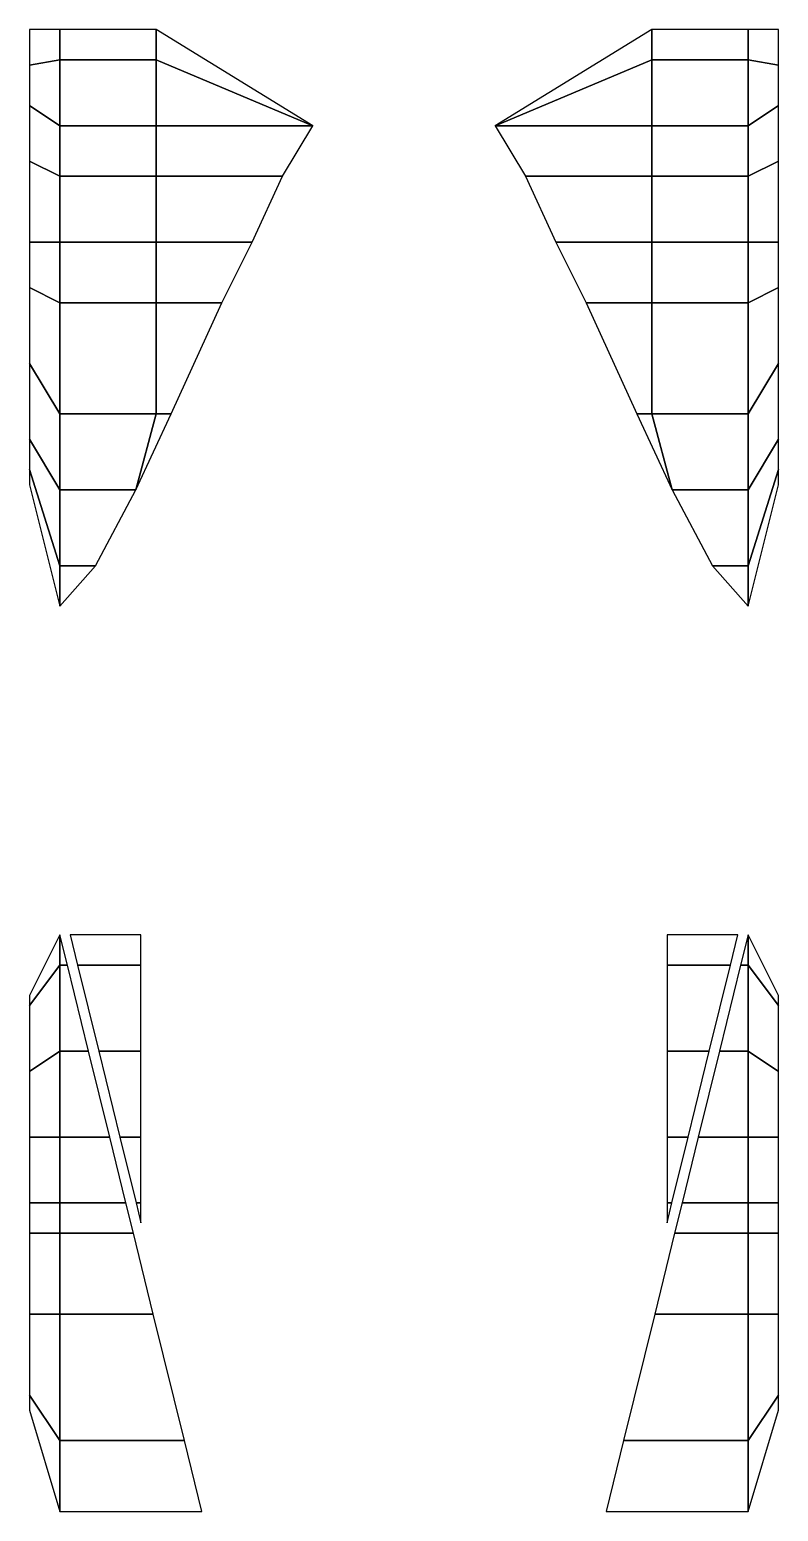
# Model space of a CAD drawing. Extents: x -0.74 to 0.74, y -1.54 to 1.39.
import ezdxf

# ---------------------------------------------------------------- set-up
doc = ezdxf.new("R2010")
doc.units = 0
doc.layers.add('FENDERS', color=1, linetype='CONTINUOUS')

msp = doc.modelspace()

# ---------------------------------------------------------------- linework, layer by layer
at = {"layer": 'FENDERS'}
for points in [[(-0.74, 1.39, 0.56), (-0.74, 1.32, 0.58), (-0.68, 1.33, 0.68), (-0.68, 1.39, 0.6)], [(-0.68, 1.39, 0.6), (-0.68, 1.33, 0.68), (-0.49, 1.33, 0.68), (-0.49, 1.39, 0.6)], [(-0.49, 1.39, 0.6), (-0.49, 1.33, 0.68), (-0.18, 1.2, 0.63)], [(0.18, 1.2, 0.63), (0.18, 1.2, 0.63), (0.49, 1.33, 0.68), (0.49, 1.39, 0.6)], [(0.49, 1.39, 0.6), (0.49, 1.33, 0.68), (0.68, 1.33, 0.68), (0.68, 1.39, 0.6)], [(0.74, 1.32, 0.58), (0.74, 1.39, 0.56), (0.68, 1.39, 0.6), (0.68, 1.33, 0.68)], [(-0.74, 1.32, 0.58), (-0.74, 1.24, 0.66), (-0.68, 1.2, 0.8), (-0.68, 1.33, 0.68)], [(-0.68, 1.33, 0.68), (-0.68, 1.2, 0.8), (-0.49, 1.2, 0.8), (-0.49, 1.33, 0.68)], [(-0.49, 1.33, 0.68), (-0.49, 1.2, 0.8), (-0.18, 1.2, 0.63)], [(0.18, 1.2, 0.63), (0.18, 1.2, 0.63), (0.49, 1.2, 0.8), (0.49, 1.33, 0.68)], [(0.49, 1.33, 0.68), (0.49, 1.2, 0.8), (0.68, 1.2, 0.8), (0.68, 1.33, 0.68)], [(0.74, 1.24, 0.66), (0.74, 1.32, 0.58), (0.68, 1.33, 0.68), (0.68, 1.2, 0.8)], [(-0.74, 1.24, 0.66), (-0.74, 1.13, 0.74), (-0.68, 1.1, 0.85), (-0.68, 1.2, 0.8)], [(0.74, 1.13, 0.74), (0.74, 1.24, 0.66), (0.68, 1.2, 0.8), (0.68, 1.1, 0.85)], [(-0.68, 1.2, 0.8), (-0.68, 1.1, 0.85), (-0.49, 1.1, 0.85), (-0.49, 1.2, 0.8)], [(-0.49, 1.2, 0.8), (-0.49, 1.1, 0.85), (-0.24, 1.1, 0.69), (-0.18, 1.2, 0.63)], [(0.18, 1.2, 0.63), (0.24, 1.1, 0.69), (0.49, 1.1, 0.85), (0.49, 1.2, 0.8)], [(0.49, 1.2, 0.8), (0.49, 1.1, 0.85), (0.68, 1.1, 0.85), (0.68, 1.2, 0.8)], [(-0.74, 1.13, 0.74), (-0.74, 0.97, 0.79), (-0.68, 0.97, 0.88), (-0.68, 1.1, 0.85)], [(0.74, 0.97, 0.79), (0.74, 1.13, 0.74), (0.68, 1.1, 0.85), (0.68, 0.97, 0.88)], [(-0.68, 1.1, 0.85), (-0.68, 0.97, 0.88), (-0.49, 0.97, 0.88), (-0.49, 1.1, 0.85)], [(-0.49, 1.1, 0.85), (-0.49, 0.97, 0.88), (-0.3, 0.97, 0.74), (-0.24, 1.1, 0.69)], [(0.24, 1.1, 0.69), (0.3, 0.97, 0.74), (0.49, 0.97, 0.88), (0.49, 1.1, 0.85)], [(0.49, 1.1, 0.85), (0.49, 0.97, 0.88), (0.68, 0.97, 0.88), (0.68, 1.1, 0.85)], [(-0.74, 0.97, 0.79), (-0.74, 0.88, 0.79), (-0.68, 0.85, 0.88), (-0.68, 0.97, 0.88)], [(-0.68, 0.97, 0.88), (-0.68, 0.85, 0.88), (-0.49, 0.85, 0.88), (-0.49, 0.97, 0.88)], [(-0.49, 0.97, 0.88), (-0.49, 0.85, 0.88), (-0.36, 0.85, 0.74), (-0.3, 0.97, 0.74)], [(0.3, 0.97, 0.74), (0.36, 0.85, 0.74), (0.49, 0.85, 0.88), (0.49, 0.97, 0.88)], [(0.49, 0.97, 0.88), (0.49, 0.85, 0.88), (0.68, 0.85, 0.88), (0.68, 0.97, 0.88)], [(0.74, 0.88, 0.79), (0.74, 0.97, 0.79), (0.68, 0.97, 0.88), (0.68, 0.85, 0.88)], [(-0.74, 0.88, 0.79), (-0.74, 0.73, 0.73), (-0.68, 0.63, 0.79), (-0.68, 0.85, 0.88)], [(0.74, 0.73, 0.73), (0.74, 0.88, 0.79), (0.68, 0.85, 0.88), (0.68, 0.63, 0.79)], [(-0.68, 0.85, 0.88), (-0.68, 0.63, 0.79), (-0.49, 0.63, 0.79), (-0.49, 0.85, 0.88)], [(-0.49, 0.85, 0.88), (-0.49, 0.63, 0.79), (-0.46, 0.63, 0.6), (-0.36, 0.85, 0.74)], [(0.36, 0.85, 0.74), (0.46, 0.63, 0.6), (0.49, 0.63, 0.79), (0.49, 0.85, 0.88)], [(0.49, 0.85, 0.88), (0.49, 0.63, 0.79), (0.68, 0.63, 0.79), (0.68, 0.85, 0.88)], [(-0.74, 0.73, 0.73), (-0.74, 0.58, 0.57), (-0.68, 0.48, 0.66), (-0.68, 0.63, 0.79)], [(0.74, 0.58, 0.57), (0.74, 0.73, 0.73), (0.68, 0.63, 0.79), (0.68, 0.48, 0.66)], [(-0.68, 0.63, 0.79), (-0.68, 0.48, 0.66), (-0.53, 0.48, 0.66), (-0.49, 0.63, 0.79)], [(-0.49, 0.63, 0.79), (-0.53, 0.48, 0.66), (-0.46, 0.63, 0.6)], [(0.46, 0.63, 0.6), (0.46, 0.63, 0.6), (0.53, 0.48, 0.66), (0.49, 0.63, 0.79)], [(0.49, 0.63, 0.79), (0.53, 0.48, 0.66), (0.68, 0.48, 0.66), (0.68, 0.63, 0.79)], [(-0.74, 0.58, 0.57), (-0.74, 0.52, 0.38), (-0.68, 0.33, 0.47), (-0.68, 0.48, 0.66)], [(0.74, 0.52, 0.38), (0.74, 0.58, 0.57), (0.68, 0.48, 0.66), (0.68, 0.33, 0.47)], [(-0.74, 0.52, 0.38), (-0.74, 0.49, 0.35), (-0.68, 0.25, 0.36), (-0.68, 0.33, 0.47)], [(0.74, 0.49, 0.35), (0.74, 0.52, 0.38), (0.68, 0.33, 0.47), (0.68, 0.25, 0.36)], [(-0.68, 0.48, 0.66), (-0.68, 0.33, 0.47), (-0.61, 0.33, 0.47), (-0.53, 0.48, 0.66)], [(0.53, 0.48, 0.66), (0.61, 0.33, 0.47), (0.68, 0.33, 0.47), (0.68, 0.48, 0.66)], [(-0.68, 0.33, 0.47), (-0.68, 0.25, 0.36), (-0.68, 0.25, 0.36), (-0.61, 0.33, 0.47)], [(0.61, 0.33, 0.47), (0.68, 0.25, 0.36), (0.68, 0.25, 0.36), (0.68, 0.33, 0.47)], [(-0.74, -0.52, 0.39), (-0.74, -0.54, 0.53), (-0.68, -0.46, 0.59), (-0.68, -0.4, 0.37)], [(-0.68, -0.4, 0.37), (-0.68, -0.46, 0.59), (-0.6652, -0.46, 0.59), (-0.68, -0.4, 0.37)], [(-0.66, -0.4, 0.37), (-0.6452, -0.46, 0.59), (-0.52, -0.46, 0.59), (-0.52, -0.4, 0.37)], [(0.52, -0.4, 0.37), (0.52, -0.46, 0.59), (0.6452, -0.46, 0.59), (0.66, -0.4, 0.37)], [(0.68, -0.4, 0.37), (0.6652, -0.46, 0.59), (0.68, -0.46, 0.59), (0.68, -0.4, 0.37)], [(0.74, -0.54, 0.53), (0.74, -0.52, 0.39), (0.68, -0.4, 0.37), (0.68, -0.46, 0.59)], [(-0.74, -0.54, 0.53), (-0.74, -0.67, 0.68), (-0.68, -0.63, 0.8), (-0.68, -0.46, 0.59)], [(-0.68, -0.46, 0.59), (-0.68, -0.63, 0.8), (-0.6234, -0.63, 0.8), (-0.6652, -0.46, 0.59)], [(-0.6452, -0.46, 0.59), (-0.6034, -0.63, 0.8), (-0.52, -0.63, 0.8), (-0.52, -0.46, 0.59)], [(0.52, -0.46, 0.59), (0.52, -0.63, 0.8), (0.6034, -0.63, 0.8), (0.6452, -0.46, 0.59)], [(0.6652, -0.46, 0.59), (0.6234, -0.63, 0.8), (0.68, -0.63, 0.8), (0.68, -0.46, 0.59)], [(0.74, -0.67, 0.68), (0.74, -0.54, 0.53), (0.68, -0.46, 0.59), (0.68, -0.63, 0.8)], [(-0.74, -0.67, 0.68), (-0.74, -0.8, 0.75), (-0.68, -0.8, 0.87), (-0.68, -0.63, 0.8)], [(-0.68, -0.63, 0.8), (-0.68, -0.8, 0.87), (-0.5816, -0.8, 0.87), (-0.6234, -0.63, 0.8)], [(-0.6034, -0.63, 0.8), (-0.5616, -0.8, 0.87), (-0.52, -0.8, 0.87), (-0.52, -0.63, 0.8)], [(0.52, -0.63, 0.8), (0.52, -0.8, 0.87), (0.5616, -0.8, 0.87), (0.6034, -0.63, 0.8)], [(0.6234, -0.63, 0.8), (0.5816, -0.8, 0.87), (0.68, -0.8, 0.87), (0.68, -0.63, 0.8)], [(0.74, -0.8, 0.75), (0.74, -0.67, 0.68), (0.68, -0.63, 0.8), (0.68, -0.8, 0.87)], [(-0.74, -0.8, 0.75), (-0.74, -0.93, 0.77), (-0.68, -0.93, 0.9), (-0.68, -0.8, 0.87)], [(-0.68, -0.8, 0.87), (-0.68, -0.93, 0.9), (-0.5497, -0.93, 0.9), (-0.5816, -0.8, 0.87)], [(-0.5616, -0.8, 0.87), (-0.5297, -0.93, 0.9), (-0.52, -0.93, 0.9), (-0.52, -0.8, 0.87)], [(0.52, -0.8, 0.87), (0.52, -0.93, 0.9), (0.5297, -0.93, 0.9), (0.5616, -0.8, 0.87)], [(0.5816, -0.8, 0.87), (0.5497, -0.93, 0.9), (0.68, -0.93, 0.9), (0.68, -0.8, 0.87)], [(0.74, -0.93, 0.77), (0.74, -0.8, 0.75), (0.68, -0.8, 0.87), (0.68, -0.93, 0.9)], [(-0.74, -0.93, 0.77), (-0.74, -0.99, 0.77), (-0.68, -0.99, 0.9), (-0.68, -0.93, 0.9)], [(-0.68, -0.93, 0.9), (-0.68, -0.99, 0.9), (-0.5349, -0.99, 0.9), (-0.5497, -0.93, 0.9)], [(-0.5297, -0.93, 0.9), (-0.52, -0.9693, 0.9), (-0.52, -0.9693, 0.9), (-0.52, -0.93, 0.9)], [(0.52, -0.93, 0.9), (0.52, -0.9693, 0.9), (0.52, -0.9693, 0.9), (0.5297, -0.93, 0.9)], [(0.5497, -0.93, 0.9), (0.5349, -0.99, 0.9), (0.68, -0.99, 0.9), (0.68, -0.93, 0.9)], [(0.74, -0.99, 0.77), (0.74, -0.93, 0.77), (0.68, -0.93, 0.9), (0.68, -0.99, 0.9)], [(-0.74, -0.99, 0.77), (-0.74, -1.15, 0.71), (-0.68, -1.15, 0.86), (-0.68, -0.99, 0.9)], [(-0.68, -0.99, 0.9), (-0.68, -1.15, 0.86), (-0.4956, -1.15, 0.86), (-0.5349, -0.99, 0.9)], [(0.5349, -0.99, 0.9), (0.4956, -1.15, 0.86), (0.68, -1.15, 0.86), (0.68, -0.99, 0.9)], [(0.74, -1.15, 0.71), (0.74, -0.99, 0.77), (0.68, -0.99, 0.9), (0.68, -1.15, 0.86)], [(-0.74, -1.15, 0.71), (-0.74, -1.31, 0.57), (-0.68, -1.4, 0.7), (-0.68, -1.15, 0.86)], [(-0.68, -1.15, 0.86), (-0.68, -1.4, 0.7), (-0.4341, -1.4, 0.7), (-0.4956, -1.15, 0.86)], [(0.4956, -1.15, 0.86), (0.4341, -1.4, 0.7), (0.68, -1.4, 0.7), (0.68, -1.15, 0.86)], [(0.74, -1.31, 0.57), (0.74, -1.15, 0.71), (0.68, -1.15, 0.86), (0.68, -1.4, 0.7)], [(-0.74, -1.31, 0.57), (-0.74, -1.34, 0.53), (-0.68, -1.54, 0.52), (-0.68, -1.4, 0.7)], [(0.74, -1.34, 0.53), (0.74, -1.31, 0.57), (0.68, -1.4, 0.7), (0.68, -1.54, 0.52)], [(-0.68, -1.4, 0.7), (-0.68, -1.54, 0.52), (-0.3997, -1.54, 0.52), (-0.4341, -1.4, 0.7)], [(0.4341, -1.4, 0.7), (0.3997, -1.54, 0.52), (0.68, -1.54, 0.52), (0.68, -1.4, 0.7)]]:
    msp.add_3dface(points, dxfattribs=at)

doc.saveas('drawing.dxf')
